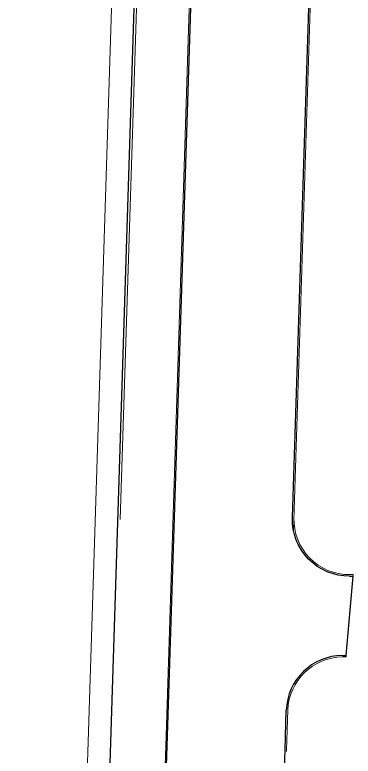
# Model space of a CAD drawing. Extents: x 2536801 to 2538856, y 7112140 to 7131569.
# Drawn here: x 2538053.1 to 2538202.4, y 7121034.2 to 7121361.3 of the extents above; entities that cross this region are included whole.
import ezdxf

# ---------------------------------------------------------------- set-up
doc = ezdxf.new("R2010")
doc.units = 0
doc.header["$LTSCALE"] = 100
doc.header["$MEASUREMENT"] = 0
for name, color, linetype, lineweight in [('D_BOC_FR', 3, 'Continuous', 13), ('D_CTB_1', 2, 'Continuous', 0), ('D_DRVWY_1', 6, 'Continuous', 30), ('D_EOS_ML', 7, 'Continuous', 30), ('D_EOT_ML', 7, 'Continuous', 13), ('D_FOC_FR', 3, 'Continuous', 30)]:
    doc.layers.add(name, color=color, linetype=linetype, lineweight=lineweight)

msp = doc.modelspace()

# ---------------------------------------------------------------- linework, layer by layer
at = {"layer": 'D_BOC_FR', "lineweight": 0}
for p, q in [((2538119.74, 7121038.6), (2538194.31, 7123378.9)), ((2538176.13, 7121133.69), (2538184.59, 7121399.23)), ((2538173.05, 7121036.91), (2538173.61, 7121054.54))]:
    msp.add_line(p, q, dxfattribs=at)
for radius, start in [(3959.33, 356.18501), (4012.67, 358.16641)]:
    msp.add_arc((2534162.42, 7121164.69), radius, start, 358.17503, dxfattribs=at)
at = {"layer": 'D_CTB_1', "linetype": 'Continuous', "lineweight": 0, "ltscale": 0.025}
msp.add_line((2538099.59, 7121138.69), (2538136.21, 7122288.11), dxfattribs=at)
at = {"layer": 'D_DRVWY_1'}
for p, q in [((2538199.42, 7121078.64), (2538202.45, 7121113.66)), ((2538200.82, 7121113.65), (2538202.45, 7121113.66)), ((2538197.75, 7121078.63), (2538199.42, 7121078.64))]:
    msp.add_line(p, q, dxfattribs=at)
at = {"layer": 'D_DRVWY_1', "lineweight": 0}
for p, q in [((2538200.81, 7121114.32), (2538202.44, 7121114.33)), ((2538202.41, 7121113.66), (2538202.41, 7121114.33)), ((2538197.75, 7121077.96), (2538199.42, 7121077.97)), ((2538199.42, 7121078.64), (2538199.42, 7121077.97))]:
    msp.add_line(p, q, dxfattribs=at)
at = {"layer": 'D_DRVWY_1', "extrusion": (0, 0, -1)}
msp.add_arc((-2538200.64, 7121138.65), 25, 269.5816, 1.825, dxfattribs=at)
at = {"layer": 'D_DRVWY_1', "lineweight": 0, "extrusion": (0, 0, -1)}
msp.add_arc((-2538200.64, 7121138.65), 24.33, 269.5816, 1.825, dxfattribs=at)
at = {"layer": 'D_DRVWY_1'}
msp.add_arc((2538197.93, 7121053.63), 25, 90.4184, 178.175, dxfattribs=at)
at = {"layer": 'D_DRVWY_1', "lineweight": 0}
msp.add_arc((2538197.93, 7121053.63), 24.33, 90.4184, 177.8465, dxfattribs=at)
at = {"layer": 'D_EOS_ML'}
msp.add_line((2538057.19, 7119839.38), (2538136.8, 7122338.12), dxfattribs=at)
at = {"layer": 'D_EOT_ML'}
msp.add_line((2538047.19, 7119839.7), (2538192.69, 7124406.1), dxfattribs=at)
at = {"layer": 'D_FOC_FR'}
for p, q in [((2538120.41, 7121038.58), (2538194.98, 7123378.88)), ((2538175.65, 7121139.45), (2538183.92, 7121399.12)), ((2538172.38, 7121036.93), (2538172.94, 7121054.42))]:
    msp.add_line(p, q, dxfattribs=at)
for radius, start in [(3960, 356.18518), (4012, 356.18501)]:
    msp.add_arc((2534162.42, 7121164.69), radius, start, 358.17503, dxfattribs=at)

doc.saveas('drawing.dxf')
